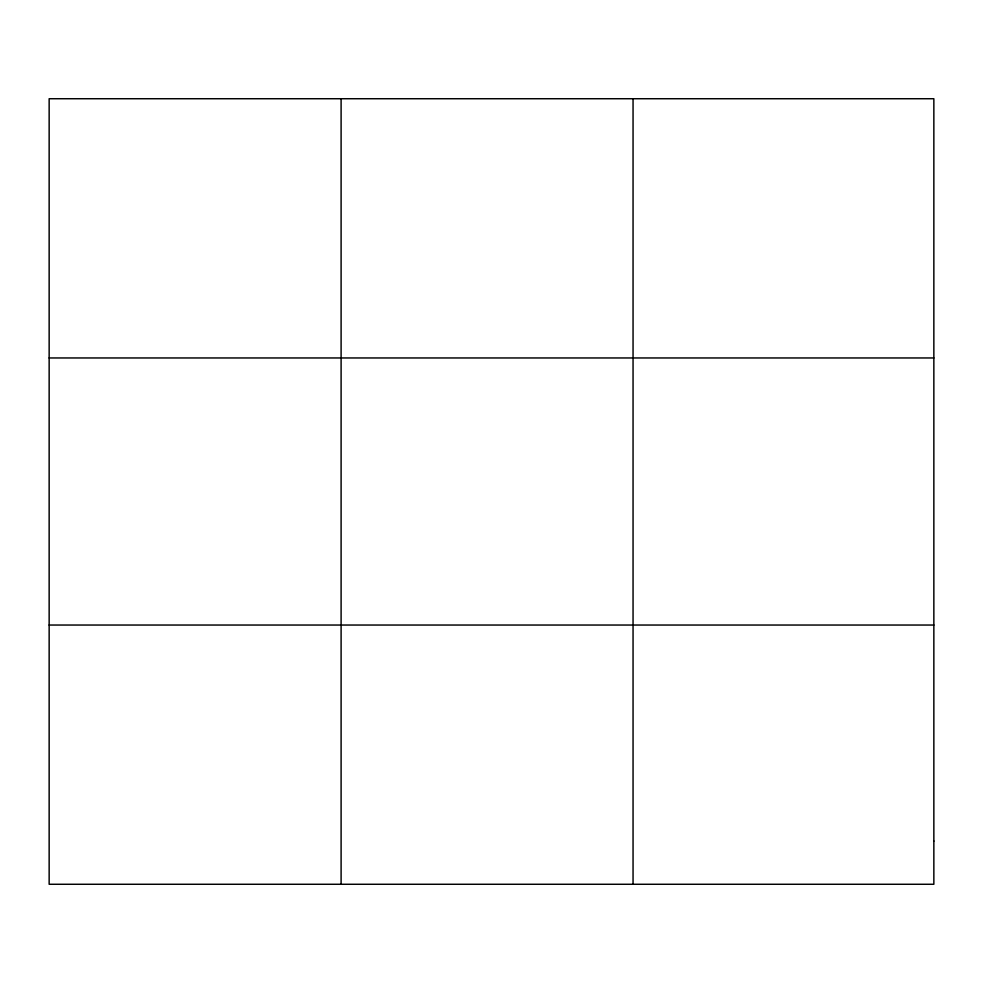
<?xml version="1.0" encoding="UTF-8"?>
<svg xmlns="http://www.w3.org/2000/svg" width="983" height="983" viewBox="0 0 983 983"><rect width="100%" height="100%" fill="white"/><g stroke="black" fill="none" stroke-linecap="round" stroke-linejoin="round"><path stroke-width="1.47" d="M341.101 98.73L341.101 884.27M633.052 98.73L633.052 884.27M49.15 357.959L933.85 357.959M49.15 625.041L933.85 625.041M933.85 841.067L933.85 884.27L49.15 884.27L49.15 98.73L933.85 98.73L933.85 841.067"/></g></svg>
